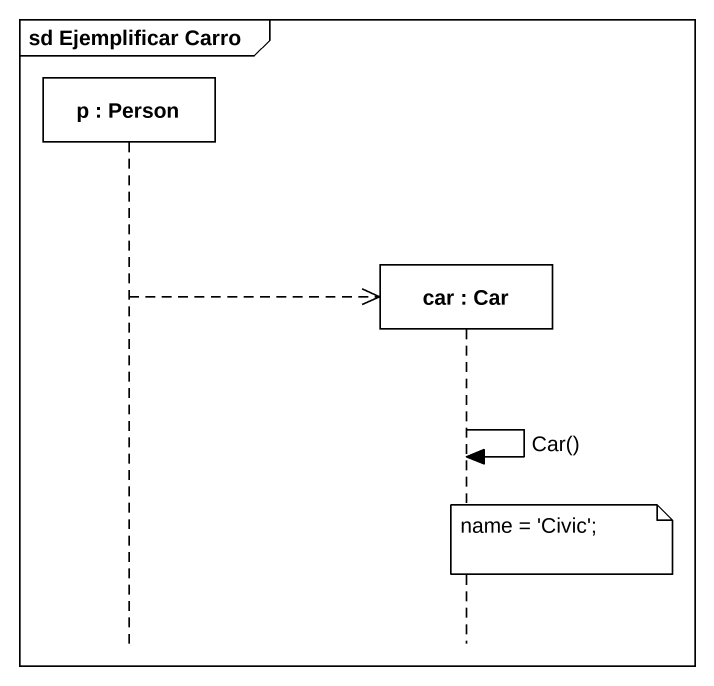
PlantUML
@startuml
mainframe sd Ejemplificar Carro
hide footbox
participant "p : Person" as p
participant "car : Car" as car

p -->> car **
car -> car : Car()
note over car : name = 'Civic';
@enduml
